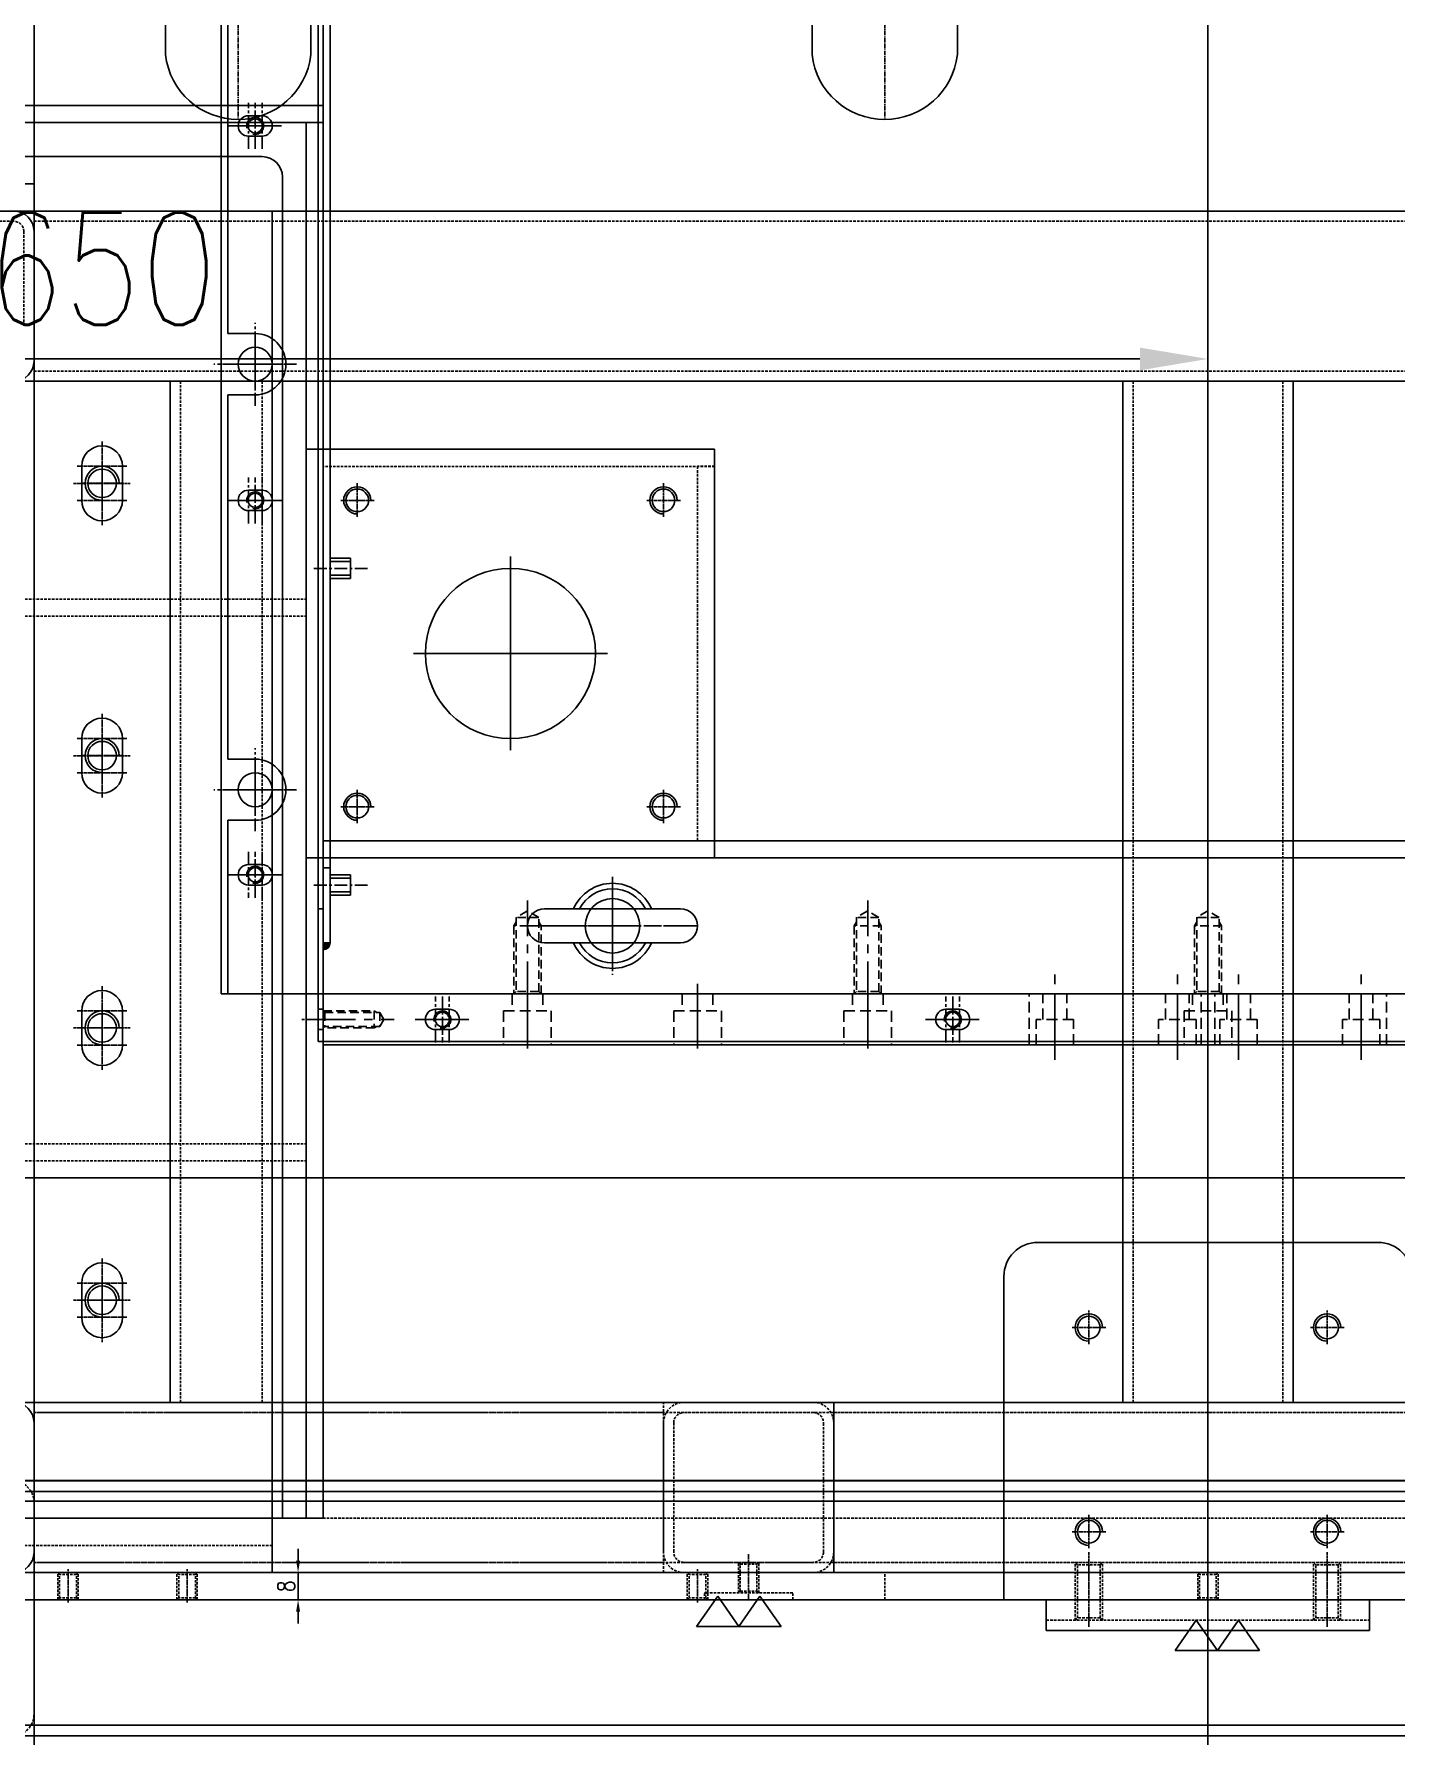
# Model space of a CAD drawing. Header units: millimetres. Extents: x -18234 to 26733, y 279 to 18488.
# Drawn here: x 6150.2 to 6550.5, y 10012.8 to 10512.8 of the extents above; entities that cross this region are included whole.
import ezdxf

# ---------------------------------------------------------------- set-up
doc = ezdxf.new("R2010")
doc.units = ezdxf.units.MM
for name, pattern in [('CENTER', [2, 1.25, -0.25, 0.25, -0.25]), ('CENTER2', [28.575, 19.05, -3.175, 3.175, -3.175]), ('HIDDEN', [0.375, 0.25, -0.125]), ('HIDDEN2', [4.7625, 3.175, -1.5875]), ('HIDDENX2', [19.05, 12.7, -6.35])]:
    doc.linetypes.add(name, pattern=pattern)
for name, color, linetype in [('CEN', 1, 'CENTER'), ('CENTER', 1, 'CENTER'), ('CL', 1, 'CENTER'), ('HL', 2, 'HIDDEN'), ('THIN', 3, 'Continuous'), ('마크5', 254, 'Continuous')]:
    doc.layers.add(name, color=color, linetype=linetype)
doc.styles.add('ROAMNS', font='romans.shx', dxfattribs={"width": 0.8, "bigfont": 'whgtxt.shx'})
doc.styles.get("Standard").update_dxf_attribs({"font": 'arial.ttf'})
doc.dimstyles.new('10 한덕_도면칫수', dxfattribs={"dimscale": 10, "dimtxt": 3.3, "dimasz": 2, "dimexe": 0.65, "dimexo": 1.25, "dimgap": 1, "dimtad": 1, "dimdsep": 46, "dimtxsty": 'ROAMNS', "dimcen": 0, "dimclrd": 7, "dimclre": 7, "dimclrt": 2, "dimadec": 0, "dimazin": 2, "dimtp": 0.1, "dimtm": 0.1, "dimtfac": 0.71, "dimtmove": 0, "dimatfit": 3, "dimfxl": 1, "dimlwd": -1, "dimlwe": -1, "dimarcsym": 1})
doc.dimstyles.new('사본 AM_ISO', dxfattribs={"dimtxt": 3.5, "dimasz": 3.5, "dimexe": 1, "dimexo": 1, "dimgap": 1.5, "dimtad": 1, "dimdsep": 46, "dimtxsty": 'Standard', "dimcen": 0, "dimclrd": 7, "dimclre": 7, "dimclrt": 2, "dimadec": 0, "dimazin": 2, "dimtp": 0.1, "dimtm": 0.1, "dimtfac": 0.71, "dimtmove": 0, "dimatfit": 3, "dimfxl": 8, "dimtfill": 1, "dimlwd": -1, "dimlwe": -1, "dimarcsym": 1})
doc.dimstyles.new('사본(6) 10 한덕_도면칫수', dxfattribs={"dimscale": 10, "dimtxt": 0.5, "dimasz": 0.35, "dimexe": 0.1, "dimexo": 0.15, "dimgap": 0.1, "dimtad": 1, "dimdsep": 46, "dimtxsty": 'ROAMNS', "dimcen": 0, "dimclrd": 7, "dimclre": 7, "dimclrt": 2, "dimadec": 0, "dimazin": 2, "dimtp": 0.1, "dimtm": 0.1, "dimtfac": 0.71, "dimtmove": 0, "dimatfit": 3, "dimfxl": 1, "dimlwd": -1, "dimlwe": -1, "dimarcsym": 1})

# ---------------------------------------------------------------- blocks, each defined once
blk = doc.blocks.new('*D660')
at = {"color": 7, "linetype": 'ByBlock', "ltscale": 0.5, "transparency": 16777216}
for p, q in [((6495.21, 10429.82), (6495.21, 10423.82)), ((5845.21, 10365.28), (5845.21, 10423.82)), ((6475.21, 10417.32), (5865.21, 10417.32))]:
    blk.add_line(p, q, dxfattribs=at)
at = {"color": 7, "ltscale": 0.5, "transparency": 16777216}
for points in [[(5865.21, 10420.65), (5865.21, 10413.98), (5845.21, 10417.32)], [(6475.21, 10420.65), (6475.21, 10413.98), (6495.21, 10417.32)]]:
    blk.add_solid(points, dxfattribs=at)
at = {"layer": 'DEFPOINTS', "color": 0, "ltscale": 0.5, "transparency": 16777216}
for p in [(5845.21, 10417.32), (6495.21, 10417.32), (5845.21, 10352.78)]:
    blk.add_point(p, dxfattribs=at)
at = {"color": 2, "ltscale": 0.5, "transparency": 16777216, "insert": (6170.21, 10443.82), "char_height": 33, "attachment_point": 5, "style": 'ROAMNS', "bg_fill": 3, "box_fill_scale": 1.1, "bg_fill_color": 256, "bg_fill_true_color": 13158600, "bg_fill_transparency": 0}
blk.add_mtext('650', dxfattribs=at)
blk = doc.blocks.new('875654')
at = {"layer": 'HL', "ltscale": 3}
for p, q in [((237346.1, 2606.34), (237283.9, 2606.34)), ((237346.1, 2603.14), (237283.9, 2603.14)), ((237277.5, 2599.94), (237277.5, 2537.74)), ((237280.7, 2599.94), (237280.7, 2537.74)), ((237349.3, 2537.74), (237349.3, 2599.94)), ((237352.5, 2537.74), (237352.5, 2599.94)), ((237283.9, 2534.54), (237346.1, 2534.54)), ((237283.9, 2531.34), (237346.1, 2531.34))]:
    blk.add_line(p, q, dxfattribs=at)
for centre, radius, start, end in [((237283.9, 2599.94), 6.4, 90, 180), ((237346.1, 2599.94), 6.4, 0, 90), ((237283.9, 2599.94), 3.2, 90, 180), ((237346.1, 2599.94), 3.2, 0, 90), ((237283.9, 2537.74), 6.4, 180, 270), ((237283.9, 2537.74), 3.2, 180, 270), ((237346.1, 2537.74), 6.4, 270, 0), ((237346.1, 2537.74), 3.2, 270, 0)]:
    blk.add_arc(centre, radius, start, end, dxfattribs=at)
blk = doc.blocks.new('T7ETEW')
at = {"color": 0, "extrusion": (0, 0, -1), "zscale": -1}
blk.add_blockref('875654', (-359719, -25033.93), dxfattribs=at)
blk = doc.blocks.new('*D671')
at = {"color": 7, "linetype": 'ByBlock', "ltscale": 0.5, "transparency": 16777216}
for p, q in [((5845.21, 10151.78), (5845.21, 9820.17)), ((6495.21, 10036.28), (6495.21, 9820.17)), ((5848.71, 9821.17), (6491.71, 9821.17))]:
    blk.add_line(p, q, dxfattribs=at)
at = {"color": 7, "ltscale": 0.5, "transparency": 16777216}
for points in [[(5848.71, 9821.75), (5848.71, 9820.59), (5845.21, 9821.17)], [(6491.71, 9821.75), (6491.71, 9820.59), (6495.21, 9821.17)]]:
    blk.add_solid(points, dxfattribs=at)
at = {"layer": 'DEFPOINTS', "color": 0, "ltscale": 0.5, "transparency": 16777216}
for p in [(5845.21, 10152.78), (6495.21, 10037.28), (6495.21, 9821.17)]:
    blk.add_point(p, dxfattribs=at)
at = {"color": 2, "ltscale": 0.5, "transparency": 16777216, "insert": (6170.21, 9824.46), "char_height": 3.5, "attachment_point": 5, "bg_fill": 3, "box_fill_scale": 1.1, "bg_fill_color": 256, "bg_fill_true_color": 13158600, "bg_fill_transparency": 0}
blk.add_mtext('650', dxfattribs=at)
blk = doc.blocks.new('8SERR')
at = {"ltscale": 0.5}
blk.add_circle((300015.31, 34643.29), 3.32, dxfattribs=at)
at = {"color": 1, "ltscale": 0.5}
blk.add_arc((300015.31, 34643.29), 4, 270, 180, dxfattribs=at)
at = {"layer": 'CL', "ltscale": 0.5}
for p, q in [((300015.31, 34648.29), (300015.31, 34638.29)), ((300010.31, 34643.29), (300020.31, 34643.29))]:
    blk.add_line(p, q, dxfattribs=at)
blk = doc.blocks.new('8REY')
at = {"ltscale": 0.5}
for p, q in [((299380.18, 34076.33), (299480.18, 34076.33)), ((299370.18, 33971.33), (299370.18, 34066.33)), ((299490.18, 33971.33), (299490.18, 34066.33)), ((299370.18, 33971.33), (299490.18, 33971.33))]:
    blk.add_line(p, q, dxfattribs=at)
for centre, start, end in [((299380.18, 34066.33), 90, 180), ((299480.18, 34066.33), 0, 90)]:
    blk.add_arc(centre, 10, start, end, dxfattribs=at)
for p in [(-620.12, -591.95), (-550.12, -591.95), (-620.12, -651.95), (-550.12, -651.95)]:
    blk.add_blockref('8SERR', p)
blk = doc.blocks.new('tyutfyr')
at = {"ltscale": 0.5}
for p, q in [((301101.88, 34045.84), (300801.88, 34045.84)), ((300801.88, 33995.84), (300801.88, 34045.84)), ((301101.88, 33995.84), (301101.88, 34045.84)), ((300801.88, 33995.84), (301101.88, 33995.84))]:
    blk.add_line(p, q, dxfattribs=at)
at = {"layer": 'HL', "ltscale": 3}
for p, q in [((301101.88, 34042.84), (300801.88, 34042.84)), ((301101.88, 33998.84), (300801.88, 33998.84))]:
    blk.add_line(p, q, dxfattribs=at)
blk = doc.blocks.new('trtru')
at = {"layer": 'HL', "ltscale": 3}
for p, q in [((311532.58, 919.21), (311570.58, 919.21)), ((311532.58, 916.21), (311570.58, 916.21)), ((311526.58, 875.21), (311526.58, 913.21)), ((311529.58, 875.21), (311529.58, 913.21)), ((311573.58, 913.21), (311573.58, 875.21)), ((311576.58, 913.21), (311576.58, 875.21)), ((311570.58, 872.21), (311532.58, 872.21)), ((311570.58, 869.21), (311532.58, 869.21))]:
    blk.add_line(p, q, dxfattribs=at)
for centre, radius, start, end in [((311532.58, 913.21), 6, 90, 180), ((311532.58, 913.21), 3, 90, 180), ((311570.58, 913.21), 6, 0, 90), ((311570.58, 913.21), 3, 0, 90), ((311532.58, 875.21), 6, 180, 270), ((311532.58, 875.21), 3, 180, 270), ((311570.58, 875.21), 6, 270, 0), ((311570.58, 875.21), 3, 270, 0)]:
    blk.add_arc(centre, radius, start, end, dxfattribs=at)
blk = doc.blocks.new('t7ier')
at = {"ltscale": 0.5}
for p, q in [((325484.52, 37000.34), (325184.52, 37000.34)), ((325184.52, 37000.34), (325184.52, 36970.34)), ((325484.52, 37000.34), (325484.52, 36970.34)), ((325184.52, 36970.34), (325484.52, 36970.34))]:
    blk.add_line(p, q, dxfattribs=at)
at = {"layer": 'HL', "ltscale": 3}
for p, q in [((325184.52, 36997.34), (325484.52, 36997.34)), ((325184.52, 36973.34), (325484.52, 36973.34))]:
    blk.add_line(p, q, dxfattribs=at)
blk = doc.blocks.new('tyuwrr')
at = {"ltscale": 0.5}
for p, q in [((209317.96, 21857.18), (209317.96, 21907.18)), ((209537.96, 21907.18), (209317.96, 21907.18)), ((209537.96, 21857.18), (209537.96, 21907.18)), ((209537.96, 21857.18), (209317.96, 21857.18))]:
    blk.add_line(p, q, dxfattribs=at)
at = {"layer": 'HL', "ltscale": 3}
for p, q in [((209537.96, 21904.18), (209317.96, 21904.18)), ((209537.96, 21860.18), (209317.96, 21860.18))]:
    blk.add_line(p, q, dxfattribs=at)
blk = doc.blocks.new('iery')
at = {"ltscale": 0.5}
for p, q in [((107624.6, -15072.98), (106934.6, -15072.98)), ((107624.6, -15122.98), (107624.6, -15072.98)), ((106934.6, -15122.98), (107624.6, -15122.98))]:
    blk.add_line(p, q, dxfattribs=at)
at = {"layer": 'HL', "ltscale": 3}
for p, q in [((107624.6, -15075.98), (106934.6, -15075.98)), ((107624.6, -15119.98), (106934.6, -15119.98))]:
    blk.add_line(p, q, dxfattribs=at)
blk = doc.blocks.new('uytye')
at = {"ltscale": 0.5}
for p, q in [((106876.14, -12700.23), (106914.14, -12700.23)), ((106870.14, -12744.23), (106870.14, -12706.23)), ((106920.14, -12706.23), (106920.14, -12744.23)), ((106914.14, -12750.23), (106876.14, -12750.23))]:
    blk.add_line(p, q, dxfattribs=at)
for centre, start, end in [((106876.14, -12706.23), 90, 180), ((106914.14, -12706.23), 0, 90), ((106876.14, -12744.23), 180, 270), ((106914.14, -12744.23), 270, 0)]:
    blk.add_arc(centre, 6, start, end, dxfattribs=at)
at = {"layer": 'HL', "ltscale": 3}
for p, q in [((106876.14, -12703.23), (106914.14, -12703.23)), ((106873.14, -12744.23), (106873.14, -12706.23)), ((106917.14, -12706.23), (106917.14, -12744.23)), ((106914.14, -12747.23), (106876.14, -12747.23))]:
    blk.add_line(p, q, dxfattribs=at)
for centre, start, end in [((106876.14, -12706.23), 90, 180), ((106914.14, -12706.23), 0, 90), ((106876.14, -12744.23), 180, 270), ((106914.14, -12744.23), 270, 0)]:
    blk.add_arc(centre, 3, start, end, dxfattribs=at)
blk = doc.blocks.new('ieyee')
at = {"layer": 'HL', "ltscale": 3}
for p, q in [((107175.43, -12840.46), (107175.43, -12790.46)), ((107395.43, -12790.46), (107175.43, -12790.46)), ((107395.43, -12793.46), (107175.43, -12793.46)), ((107395.43, -12840.46), (107395.43, -12790.46)), ((107395.43, -12837.46), (107175.43, -12837.46)), ((107395.43, -12840.46), (107175.43, -12840.46))]:
    blk.add_line(p, q, dxfattribs=at)
blk = doc.blocks.new('y8otr')
at = {"layer": 'HL', "ltscale": 3}
for p, q in [((107125.43, -12790.46), (106940.43, -12790.46)), ((106940.43, -12840.46), (106940.43, -12790.46)), ((107125.43, -12793.46), (106940.43, -12793.46)), ((107125.43, -12840.46), (107125.43, -12790.46)), ((107125.43, -12837.46), (106940.43, -12837.46)), ((106940.43, -12840.46), (107125.43, -12840.46))]:
    blk.add_line(p, q, dxfattribs=at)
blk = doc.blocks.new('y8rsd')
at = {"ltscale": 0.5}
for p, q in [((300122.06, 32091.61), (300132.06, 32091.61)), ((300122.06, 32079.61), (300132.06, 32079.61))]:
    blk.add_line(p, q, dxfattribs=at)
for centre, start, end in [((300122.06, 32085.61), 90, 270), ((300132.06, 32085.61), 270, 90)]:
    blk.add_arc(centre, 6, start, end, dxfattribs=at)
at = {"layer": 'CL', "ltscale": 0.5}
for p, q in [((300122.06, 32092.92), (300122.06, 32078.3)), ((300127.06, 32093.97), (300127.06, 32077.24)), ((300132.06, 32092.92), (300132.06, 32078.3)), ((300114.75, 32085.61), (300139.38, 32085.61))]:
    blk.add_line(p, q, dxfattribs=at)
blk = doc.blocks.new('uweyw3t')
at = {"ltscale": 0.5}
for p, q in [((107070.09, -14496.27), (107070.09, -14616.27)), ((107470.09, -14496.27), (107070.09, -14496.27)), ((107470.09, -14496.27), (107470.09, -14616.27)), ((107470.09, -14616.27), (107070.09, -14616.27))]:
    blk.add_line(p, q, dxfattribs=at)
at = {"layer": 'HL', "ltscale": 3}
blk.add_line((107078.09, -14496.27), (107078.09, -14616.27), dxfattribs=at)
for p in [(-192976.98, -46651.88), (-192896.98, -46651.88), (-192816.98, -46651.88)]:
    blk.add_blockref('y8rsd', p)
at = {"xscale": -1}
blk.add_blockref('y8rsd', (407517.15, -46651.88), dxfattribs=at)
blk = doc.blocks.new('tuwr')
at = {"ltscale": 0.5}
for p, q in [((108110.38, -14492.97), (108110.38, -14484.97)), ((108110.38, -14484.97), (108160.38, -14484.97)), ((108160.38, -14492.97), (108160.38, -14484.97)), ((108110.38, -14492.97), (108160.38, -14492.97))]:
    blk.add_line(p, q, dxfattribs=at)
blk = doc.blocks.new('R6QRQR')
at = {"color": 6}
for name, p in [('tuwr', (-479.96, 2251.04)), ('iery', (5.82, 2831.05)), ('iery', (5.82, 2481.05)), ('ieyee', (0, 198.53))]:
    blk.add_blockref(name, p, dxfattribs=at)
at = {"xscale": -1, "rotation": 270}
for name, p in [('uweyw3t', (122176.7, -119712.02)), ('t7ier', (70590.08, -337776.45))]:
    blk.add_blockref(name, p, dxfattribs=at)
at = {"color": 6, "xscale": -1}
for name, p in [('uytye', (214550.57, 458.3)), ('y8otr', (214570.86, 198.53)), ('uytye', (214550.57, 108.3))]:
    blk.add_blockref(name, p, dxfattribs=at)
at = {"rotation": 90}
for p in [(141306.27, -313393.81), (141676.27, -313393.81)]:
    blk.add_blockref('tyutfyr', p, dxfattribs=at)
for name, p in [('8REY', (-192144.76, -46621.27)), ('tyuwrr', (-102142.54, -34499.11)), ('trtru', (-204131.15, -13511.14))]:
    blk.add_blockref(name, p)
blk = doc.blocks.new('TUERTTRE')
at = {"color": 6, "ltscale": 0.5}
for p, q in [((299256.67, 16562.02), (299269.09, 16562.02)), ((299262.88, 16553.1), (299256.67, 16562.02)), ((299262.88, 16553.1), (299269.09, 16562.02)), ((299269.09, 16562.02), (299281.51, 16562.02)), ((299275.3, 16553.1), (299269.09, 16562.02)), ((299275.3, 16553.1), (299281.51, 16562.02))]:
    blk.add_line(p, q, dxfattribs=at)
blk = doc.blocks.new('tyrtu')
at = {"layer": 'CL', "ltscale": 0.5}
blk.add_line((299057.47, 34304.86), (299057.47, 34282.89), dxfattribs=at)
at = {"layer": 'HL', "ltscale": 3}
for p, q in [((299054.15, 34301.21), (299053.47, 34301.89)), ((299053.47, 34284.89), (299053.47, 34301.89)), ((299054.15, 34301.21), (299060.79, 34301.21)), ((299054.15, 34285.57), (299054.15, 34301.21)), ((299060.79, 34301.21), (299061.47, 34301.89)), ((299060.79, 34285.57), (299060.79, 34301.21)), ((299061.47, 34284.89), (299061.47, 34301.89)), ((299053.47, 34284.89), (299054.15, 34285.57)), ((299054.15, 34285.57), (299060.79, 34285.57)), ((299061.47, 34284.89), (299060.79, 34285.57))]:
    blk.add_line(p, q, dxfattribs=at)
blk = doc.blocks.new('TYTYUT')
at = {"ltscale": 0.5}
for p, q in [((313351.37, 23158.01), (313351.37, 23167.01)), ((313446.37, 23167.01), (313351.37, 23167.01)), ((313446.37, 23158.01), (313446.37, 23167.01)), ((313446.37, 23158.01), (313351.37, 23158.01))]:
    blk.add_line(p, q, dxfattribs=at)
at = {"layer": 'HL', "ltscale": 3}
blk.add_line((313446.37, 23161.01), (313351.37, 23161.01), dxfattribs=at)
for p in [(14306.4, -11123.89), (14376.4, -11123.89)]:
    blk.add_blockref('tyrtu', p)
blk = doc.blocks.new('u8owe')
at = {"layer": 'CL', "ltscale": 0.5}
blk.add_line((300727.67, 32199.73), (300714.23, 32199.73), dxfattribs=at)
at = {"layer": 'HL', "ltscale": 3}
for p, q in [((300716.23, 32202.73), (300716.77, 32202.19)), ((300716.23, 32202.73), (300725.23, 32202.73)), ((300716.77, 32202.19), (300716.77, 32197.27)), ((300716.77, 32202.19), (300724.69, 32202.19)), ((300724.69, 32202.19), (300725.23, 32202.73)), ((300724.69, 32202.19), (300724.69, 32197.27)), ((300716.23, 32196.73), (300716.77, 32197.27)), ((300716.23, 32196.73), (300725.23, 32196.73)), ((300716.77, 32197.27), (300724.69, 32197.27)), ((300724.69, 32197.27), (300725.23, 32196.73))]:
    blk.add_line(p, q, dxfattribs=at)
blk = doc.blocks.new('tuierwr')
at = {"layer": 'CL', "ltscale": 0.5}
blk.add_line((204329.83, 21396.31), (204319.83, 21396.31), dxfattribs=at)
at = {"layer": 'HL', "ltscale": 3}
for p, q in [((204320.83, 21399.31), (204321.37, 21398.77)), ((204320.83, 21399.31), (204328.83, 21399.31)), ((204321.37, 21398.77), (204321.37, 21393.85)), ((204321.37, 21398.77), (204328.29, 21398.77)), ((204328.29, 21398.77), (204328.83, 21399.31)), ((204328.29, 21398.77), (204328.29, 21393.85)), ((204320.83, 21393.31), (204321.37, 21393.85)), ((204320.83, 21393.31), (204328.83, 21393.31)), ((204321.37, 21393.85), (204328.29, 21393.85)), ((204328.29, 21393.85), (204328.83, 21393.31))]:
    blk.add_line(p, q, dxfattribs=at)
blk = doc.blocks.new('RTUYWW')
at = {"ltscale": 0.5}
for p, q in [((105666.37, -12876.61), (104876.37, -12876.61)), ((105666.37, -12884.61), (104876.37, -12884.61))]:
    blk.add_line(p, q, dxfattribs=at)
at = {"layer": 'HL', "ltscale": 3}
for p, q in [((105366.37, -12884.61), (105366.37, -12876.61)), ((105393.37, -12884.61), (105393.37, -12882.61)), ((105393.37, -12882.61), (105419.37, -12882.61)), ((105419.37, -12884.61), (105419.37, -12882.61))]:
    blk.add_line(p, q, dxfattribs=at)
blk.add_blockref('TYTYUT', (-208127.49, -36051.62))
at = {"xscale": -1, "rotation": 270.0000000133402}
blk.add_blockref('u8owe', (73206.64, -313598.84), dxfattribs=at)
at = {"rotation": 90}
for p in [(126667.69, -217205.44), (126817.69, -217205.44), (126967.69, -217205.44), (127002.69, -217205.44)]:
    blk.add_blockref('tuierwr', p, dxfattribs=at)
at = {"color": 6, "rotation": 180}
for p in [(404678.34, 3669.59), (404537.7, 3662.49)]:
    blk.add_blockref('TUERTTRE', p, dxfattribs=at)
blk = doc.blocks.new('IOYWE')
at = {"color": 6}
for name, p in [('R6QRQR', (-4301.61, 0)), ('RTUYWW', (-2287.55, 234.68))]:
    blk.add_blockref(name, p, dxfattribs=at)
blk = doc.blocks.new('*D673')
at = {"color": 7, "linetype": 'ByBlock', "ltscale": 0.5, "transparency": 16777216}
for p, q in [((6227.81, 10064.28), (6227.81, 10067.78)), ((6226.31, 10060.78), (6226.81, 10060.78)), ((6227.81, 10060.78), (6227.81, 10052.78)), ((6226.31, 10052.78), (6226.81, 10052.78)), ((6227.81, 10049.28), (6227.81, 10045.78))]:
    blk.add_line(p, q, dxfattribs=at)
at = {"color": 7, "ltscale": 0.5, "transparency": 16777216}
for points in [[(6227.22, 10064.28), (6228.39, 10064.28), (6227.81, 10060.78)], [(6227.22, 10049.28), (6228.39, 10049.28), (6227.81, 10052.78)]]:
    blk.add_solid(points, dxfattribs=at)
at = {"layer": 'DEFPOINTS', "color": 0, "ltscale": 0.5, "transparency": 16777216}
for p in [(6227.81, 10060.78), (6227.81, 10052.78), (6227.81, 10052.78)]:
    blk.add_point(p, dxfattribs=at)
at = {"color": 2, "ltscale": 0.5, "transparency": 16777216, "insert": (6224.31, 10056.78), "char_height": 5, "attachment_point": 5, "rotation": 90, "style": 'ROAMNS'}
blk.add_mtext('8', dxfattribs=at)
blk = doc.blocks.new('A$C50693D2F')
at = {"color": 0, "linetype": 'HIDDEN', "ltscale": 10}
for p, q in [((17.3, -6.06), (17.3, -11.06)), ((18.9, -6.49), (18.9, -10.62))]:
    blk.add_line(p, q, dxfattribs=at)
for points in [[(2.3, -6.06), (2.73, -6.49), (2.73, -10.62), (2.3, -11.06)], [(2.73, -6.49), (18.9, -6.49), (20.09, -8.56), (18.9, -10.62), (2.73, -10.62)]]:
    blk.add_lwpolyline(points, dxfattribs=at)
at = {"layer": 'CENTER', "ltscale": 10}
blk.add_line((-0.7, -8.56), (23.09, -8.56), dxfattribs=at)
at = {"layer": 'THIN', "color": 0, "linetype": 'HIDDEN', "ltscale": 10}
for points in [[(2.3, -6.06), (17.3, -6.06), (18.05, -6.49)], [(18.05, -10.62), (17.3, -11.06), (2.3, -11.06)]]:
    blk.add_lwpolyline(points, dxfattribs=at)
blk = doc.blocks.new('A$C64A80B3C')
at = {"color": 2}
for p, q in [((-171.66, -34.99), (348.34, -34.99)), ((-171.66, -49.99), (-171.66, -34.99)), ((348.34, -34.99), (348.34, -49.99)), ((348.34, -49.99), (-171.66, -49.99))]:
    blk.add_line(p, q, dxfattribs=at)
at = {"linetype": 'HIDDEN2'}
for p, q in [((-116.16, -34.99), (-116.16, -39.99)), ((-107.16, -34.99), (-107.16, -39.99)), ((-66.16, -34.99), (-66.16, -39.99)), ((-57.16, -34.99), (-57.16, -39.99)), ((-16.16, -34.99), (-16.16, -39.99)), ((-7.16, -34.99), (-7.16, -39.99)), ((35.84, -49.99), (35.84, -34.99)), ((39.84, -42.49), (39.84, -34.99)), ((46.84, -42.49), (46.84, -34.99)), ((75.84, -42.49), (75.84, -34.99)), ((82.84, -42.49), (82.84, -34.99)), ((83.84, -34.99), (83.84, -39.99)), ((86.34, -49.99), (86.34, -34.99)), ((90.34, -49.99), (90.34, -34.99)), ((92.84, -34.99), (92.84, -39.99)), ((93.84, -42.49), (93.84, -34.99)), ((100.84, -42.49), (100.84, -34.99)), ((129.84, -42.49), (129.84, -34.99)), ((136.84, -42.49), (136.84, -34.99)), ((140.84, -49.99), (140.84, -34.99)), ((183.84, -34.99), (183.84, -39.99)), ((192.84, -34.99), (192.84, -39.99)), ((233.84, -34.99), (233.84, -39.99)), ((242.84, -34.99), (242.84, -39.99)), ((283.84, -34.99), (283.84, -39.99)), ((292.84, -34.99), (292.84, -39.99)), ((-118.66, -39.99), (-104.66, -39.99)), ((-118.66, -39.99), (-118.66, -49.99)), ((-104.66, -39.99), (-104.66, -49.99)), ((-68.66, -39.99), (-54.66, -39.99)), ((-68.66, -39.99), (-68.66, -49.99)), ((-54.66, -39.99), (-54.66, -49.99)), ((-18.66, -39.99), (-4.66, -39.99)), ((-18.66, -39.99), (-18.66, -49.99)), ((-4.66, -39.99), (-4.66, -49.99)), ((81.34, -39.99), (95.34, -39.99)), ((81.34, -39.99), (81.34, -49.99)), ((95.34, -39.99), (95.34, -49.99)), ((181.34, -39.99), (195.34, -39.99)), ((181.34, -39.99), (181.34, -49.99)), ((195.34, -39.99), (195.34, -49.99)), ((231.34, -39.99), (245.34, -39.99)), ((231.34, -39.99), (231.34, -49.99)), ((245.34, -39.99), (245.34, -49.99)), ((281.34, -39.99), (295.34, -39.99)), ((281.34, -39.99), (281.34, -49.99)), ((295.34, -39.99), (295.34, -49.99)), ((37.84, -49.99), (37.84, -42.49)), ((48.84, -42.49), (37.84, -42.49)), ((48.84, -49.99), (48.84, -42.49)), ((73.84, -49.99), (73.84, -42.49)), ((84.84, -42.49), (73.84, -42.49)), ((84.84, -49.99), (84.84, -42.49)), ((91.84, -49.99), (91.84, -42.49)), ((102.84, -42.49), (91.84, -42.49)), ((102.84, -49.99), (102.84, -42.49)), ((127.84, -49.99), (127.84, -42.49)), ((138.84, -42.49), (127.84, -42.49)), ((138.84, -49.99), (138.84, -42.49))]:
    blk.add_line(p, q, dxfattribs=at)
at = {"color": 1, "linetype": 'CENTER', "ltscale": 3}
for p, q in [((-136.66, -46.99), (-136.66, -37.99)), ((13.34, -46.99), (13.34, -37.99)), ((163.34, -46.99), (163.34, -37.99)), ((313.34, -46.99), (313.34, -37.99)), ((-141.16, -42.49), (-132.16, -42.49)), ((8.84, -42.49), (17.84, -42.49)), ((158.84, -42.49), (167.84, -42.49)), ((308.84, -42.49), (317.84, -42.49))]:
    blk.add_line(p, q, dxfattribs=at)
at = {"color": 3}
for centre in [(-136.66, -42.49), (13.34, -42.49), (163.34, -42.49), (313.34, -42.49)]:
    blk.add_circle(centre, 2.1, dxfattribs=at)
for centre in [(-136.66, -42.49), (13.34, -42.49), (163.34, -42.49), (313.34, -42.49)]:
    blk.add_arc(centre, 2.5, 255.409, 195.034)
at = {"layer": 'CEN', "linetype": 'CENTER2'}
for p, q in [((43.34, -54.33), (43.34, -29.27)), ((79.34, -54.33), (79.34, -29.27)), ((97.34, -54.33), (97.34, -29.27)), ((133.34, -54.33), (133.34, -29.27)), ((-111.66, -31.99), (-111.66, -52.99)), ((-61.66, -31.99), (-61.66, -52.99)), ((-11.66, -31.99), (-11.66, -52.99)), ((88.34, -52.99), (88.34, -31.99)), ((88.34, -31.99), (88.34, -52.99)), ((188.34, -31.99), (188.34, -52.99)), ((238.34, -52.99), (238.34, -31.99)), ((238.34, -31.99), (238.34, -52.99)), ((288.34, -31.99), (288.34, -52.99))]:
    blk.add_line(p, q, dxfattribs=at)
at = {"ltscale": 10}
blk.add_blockref('A$C50693D2F', (-173.96, -33.93), dxfattribs=at)
at = {"ltscale": 10, "xscale": -1}
blk.add_blockref('A$C50693D2F', (350.63, -33.93), dxfattribs=at)
blk = doc.blocks.new('A$C1A602C20')
at = {"color": 1, "linetype": 'CENTER', "ltscale": 3}
for p, q in [((393.16, -126.25), (393.16, -110.32)), ((486.16, -126.25), (486.16, -110.32))]:
    blk.add_line(p, q, dxfattribs=at)
for p, q in [((390.16, -121.52), (390.16, -115.52)), ((396.16, -115.52), (390.16, -115.52)), ((391.16, -121.52), (391.16, -115.52)), ((395.16, -121.52), (395.16, -115.52)), ((396.16, -121.52), (396.16, -115.52)), ((483.16, -121.52), (483.16, -115.52)), ((489.16, -115.52), (483.16, -115.52)), ((484.16, -121.52), (484.16, -115.52)), ((488.16, -121.52), (488.16, -115.52)), ((489.16, -121.52), (489.16, -115.52))]:
    blk.add_line(p, q)
at = {"color": 3}
for p, q in [((503.16, -121.52), (-116.84, -121.52)), ((503.16, -123.52), (-116.84, -123.52)), ((503.16, -123.52), (503.16, -121.52))]:
    blk.add_line(p, q, dxfattribs=at)
at = {"color": 2, "linetype": 'HIDDEN', "ltscale": 10}
blk.add_line((481.16, -123.52), (481.16, -121.52), dxfattribs=at)
blk = doc.blocks.new('A$C167D01A0')
at = {"ltscale": 10}
h = blk.add_hatch(color=256, dxfattribs=at)
h.dxf.hatch_style = 1
h.paths.add_polyline_path([(398.22, -333.87, -0.414214), (400.22, -335.87), (398.22, -335.87)])
at = {"color": 3}
for p, q in [((427.22, -337.37), (427.22, 185.63)), ((417.72, -148.87), (417.72, -152.87)), ((423.72, -152.87), (423.72, -148.87)), ((417.72, -298.87), (417.72, -302.87)), ((423.72, -302.87), (423.72, -298.87)), ((-250.78, -337.37), (427.22, -337.37)), ((413.22, -363.87), (413.22, -337.37)), ((155.22, -357.87), (155.22, -353.87)), ((161.22, -353.87), (161.22, -357.87)), ((265.22, -357.87), (265.22, -353.87)), ((271.22, -353.87), (271.22, -357.87)), ((375.22, -353.87), (375.22, -357.87)), ((381.22, -357.87), (381.22, -353.87)), ((219.22, -355.87), (219.22, -363.87)), ((237.22, -355.87), (237.22, -363.87)), ((344.22, -355.87), (344.22, -363.87)), ((362.22, -355.87), (362.22, -363.87)), ((112.22, -363.87), (219.22, -363.87)), ((237.22, -363.87), (344.22, -363.87)), ((362.22, -363.87), (413.22, -363.87))]:
    blk.add_line(p, q, dxfattribs=at)
at = {"color": 1, "linetype": 'CENTER', "ltscale": 3}
for p, q in [((420.72, -158.87), (420.72, -142.87)), ((427.47, -148.87), (413.97, -148.87)), ((413.97, -150.87), (427.47, -150.87)), ((427.47, -152.87), (413.97, -152.87)), ((393.22, -236.43), (393.22, -265.31)), ((378.78, -250.87), (407.66, -250.87)), ((420.72, -308.87), (420.72, -292.87)), ((427.47, -298.87), (413.97, -298.87)), ((413.97, -300.87), (427.47, -300.87)), ((427.47, -302.87), (413.97, -302.87)), ((420.72, -330.87), (420.72, -342.37)), ((228.22, -343.69), (228.22, -368.05)), ((353.22, -343.69), (353.22, -368.05)), ((158.22, -363.87), (158.22, -347.87)), ((268.22, -363.87), (268.22, -347.87)), ((378.22, -363.87), (378.22, -347.87)), ((164.97, -353.87), (151.47, -353.87)), ((274.97, -353.87), (261.47, -353.87)), ((371.47, -353.87), (384.97, -353.87)), ((164.97, -355.87), (151.47, -355.87)), ((164.97, -357.87), (151.47, -357.87)), ((240.4, -355.87), (216.04, -355.87)), ((274.97, -355.87), (261.47, -355.87)), ((274.97, -357.87), (261.47, -357.87)), ((365.4, -355.87), (341.04, -355.87)), ((384.97, -355.87), (371.47, -355.87)), ((371.47, -357.87), (384.97, -357.87))]:
    blk.add_line(p, q, dxfattribs=at)
at = {"color": 2, "linetype": 'HIDDENX2'}
for p, q in [((-250.78, -335.87), (427.22, -335.87)), ((388.22, -335.87), (388.22, -337.37)), ((417.72, -335.87), (417.72, -337.37)), ((423.72, -335.87), (423.72, -337.37))]:
    blk.add_line(p, q, dxfattribs=at)
at = {"color": 3}
blk.add_circle((393.22, -250.87), 8, dxfattribs=at)
for centre, radius, start, end in [((420.72, -148.87), 3, 0, 180), ((420.72, -152.87), 3, 180, 0), ((420.72, -298.87), 3, 0, 180), ((420.72, -302.87), 3, 180, 0), ((228.22, -355.87), 9, 0, 180), ((353.22, -355.87), 9, 0, 180), ((158.22, -353.87), 3, 0, 180), ((268.22, -353.87), 3, 0, 180), ((378.22, -353.87), 3, 0, 180), ((158.22, -357.87), 3, 180, 0), ((268.22, -357.87), 3, 180, 0), ((378.22, -357.87), 3, 180, 0)]:
    blk.add_arc(centre, radius, start, end, dxfattribs=at)
at = {"ltscale": 10}
blk.add_arc((398.22, -335.87), 2, 0, 90, dxfattribs=at)
blk.add_blockref('A$C1A602C20', (-104.94, -212.35), dxfattribs=at)
blk = doc.blocks.new('A$C66C32B64')
at = {"ltscale": 10}
blk.add_lwpolyline([(-8.93, 5), (31.07, 5, -1), (31.07, -5), (-8.93, -5, -1)], format="xyb", close=True, dxfattribs=at)
for radius, start, end in [(12.5, 23.5782, 156.4218), (10.91, 27.2772, 152.7228), (12.5, 203.5782, 336.4218), (10.91, 207.2772, 332.7228)]:
    blk.add_arc((11.07, 0), radius, start, end, dxfattribs=at)
at = {"layer": 'CENTER', "ltscale": 10}
for p, q in [((11.07, 12.5), (11.07, -12.5)), ((-13.93, 0), (36.07, 0))]:
    blk.add_line(p, q, dxfattribs=at)
blk = doc.blocks.new('A$C37081A5B')
at = {"color": 0, "linetype": 'HIDDEN', "ltscale": 10}
for p, q in [((7.83, 14.29), (7.83, 6.29)), ((10.33, 13.61), (10.33, 6.97))]:
    blk.add_line(p, q, dxfattribs=at)
for points in [[(-12.17, 14.29), (-11.5, 13.61), (-11.5, 6.97), (-12.17, 6.29)], [(-11.5, 13.61), (10.33, 13.61), (12.24, 10.29), (10.33, 6.97), (-11.5, 6.97)]]:
    blk.add_lwpolyline(points, dxfattribs=at)
at = {"layer": 'CENTER', "ltscale": 10}
blk.add_line((-15.17, 10.29), (15.24, 10.29), dxfattribs=at)
at = {"layer": 'THIN', "color": 0, "linetype": 'HIDDEN', "ltscale": 10}
for points in [[(-12.17, 14.29), (7.83, 14.29), (9, 13.61)], [(9, 6.97), (7.83, 6.29), (-12.17, 6.29)]]:
    blk.add_lwpolyline(points, dxfattribs=at)
blk = doc.blocks.new('A$C70F418C0')
at = {"color": 2}
for p, q in [((0, 0), (0, 580)), ((-650, 0), (0, 0))]:
    blk.add_line(p, q, dxfattribs=at)
at = {"color": 1, "linetype": 'CENTER', "ltscale": 3}
for p, q in [((-185, 17), (-185, 3)), ((-60, 17), (-60, 3)), ((-259.58, 10), (-250.42, 10)), ((-255, 14.58), (-255, 5.42)), ((-192, 10), (-178, 10)), ((-149.58, 10), (-140.42, 10)), ((-145, 14.58), (-145, 5.42)), ((-67, 10), (-53, 10)), ((-39.58, 10), (-30.42, 10)), ((-35, 14.58), (-35, 5.42))]:
    blk.add_line(p, q, dxfattribs=at)
at = {"color": 2}
for centre in [(-185, 10), (-60, 10)]:
    blk.add_circle(centre, 5, dxfattribs=at)
at = {"color": 3}
for centre in [(-255, 10), (-145, 10), (-35, 10)]:
    blk.add_circle(centre, 2.1, dxfattribs=at)
for centre in [(-255, 10), (-145, 10), (-35, 10)]:
    blk.add_arc(centre, 2.5, 344.966, 284.591)
at = {"ltscale": 10, "xscale": -1}
for p in [(-12.17, 279.71), (-12.17, 179.71), (-12.17, 79.71)]:
    blk.add_blockref('A$C37081A5B', p, dxfattribs=at)
blk = doc.blocks.new('A$C00750D76')
at = {"ltscale": 10}
blk.add_blockref('A$C167D01A0', (236.78, -214.13), dxfattribs=at)
blk.add_blockref('A$C70F418C0', (650, -580))
at = {"ltscale": 10, "rotation": 89.99999999999999}
blk.add_blockref('A$C64A80B3C', (615.01, -378.34), dxfattribs=at)
at = {"ltscale": 10, "xscale": -1, "rotation": 270}
blk.add_blockref('A$C66C32B64', (630, -476.07), dxfattribs=at)
blk = doc.blocks.new('RCWAEREW4WRTFE')
blk.add_line((-586.05, -10464.07), (-586.05, -10506.77))
blk.add_lwpolyline([(-584.84, -10465.97), (-586.05, -10464.07), (-603.89, -10464.07, 0.892272), (-603.89, -10506.77), (-586.05, -10506.77), (-584.84, -10504.87)], format="xyb", close=True)
at = {"layer": 'CENTER'}
blk.add_line((-584.84, -10485.42), (-622.94, -10485.42), dxfattribs=at)
blk = doc.blocks.new('A$C430456F7')
at = {"layer": '마크5'}
blk.add_blockref('RCWAEREW4WRTFE', (622.94, 10552.92), dxfattribs=at)
blk = doc.blocks.new('A$C050622A2')
at = {"rotation": 90.00000000000001}
blk.add_blockref('A$C430456F7', (249.85, 0), dxfattribs=at)
at = {"xscale": -1, "rotation": 270}
blk.add_blockref('A$C430456F7', (304.85, 0), dxfattribs=at)
blk = doc.blocks.new('T7ETT')
at = {"ltscale": 0.5}
blk.add_line((206535.87, 18518.09), (208158.87, 18518.09), dxfattribs=at)
blk = doc.blocks.new('5WW')
at = {"ltscale": 0.5}
for p, q in [((194368.82, 19052.97), (192913.82, 19052.97)), ((192913.82, 18977.97), (194368.82, 18977.97))]:
    blk.add_line(p, q, dxfattribs=at)
at = {"layer": 'HL', "ltscale": 3}
for p, q in [((192913.82, 19049.77), (194368.82, 19049.77)), ((192913.82, 18981.17), (194368.82, 18981.17))]:
    blk.add_line(p, q, dxfattribs=at)
blk = doc.blocks.new('utwt')
at = {"color": 6, "ltscale": 0.5}
for p, q in [((112460.88, -29601.71), (112980.88, -29601.71)), ((112460.88, -29601.71), (112460.88, -29606.71)), ((112980.88, -29601.71), (112980.88, -29606.71)), ((112980.88, -29606.71), (112460.88, -29606.71))]:
    blk.add_line(p, q, dxfattribs=at)
blk = doc.blocks.new('7tierye')
at = {"ltscale": 0.5}
blk.add_circle((312637.78, 32785.7), 4.19, dxfattribs=at)
at = {"color": 1, "ltscale": 0.5}
blk.add_arc((312637.78, 32785.7), 5, 270, 180, dxfattribs=at)
at = {"layer": 'CL', "ltscale": 0.5}
for p, q in [((312637.78, 32791.7), (312637.78, 32779.7)), ((312631.78, 32785.7), (312643.78, 32785.7))]:
    blk.add_line(p, q, dxfattribs=at)
blk = doc.blocks.new('qrww')
at = {"color": 6, "ltscale": 0.5}
for p, q in [((111823.57, -28504.66), (111963.57, -28504.66)), ((111823.57, -28504.66), (111823.57, -28914.66)), ((111963.57, -28504.66), (111963.57, -28914.66)), ((111836.57, -28514.66), (111950.57, -28514.66)), ((111830.57, -28520.66), (111830.57, -28914.66)), ((111956.57, -28520.66), (111956.57, -28914.66)), ((111963.57, -28914.66), (111823.57, -28914.66))]:
    blk.add_line(p, q, dxfattribs=at)
for centre, start, end in [((111836.57, -28520.66), 90, 180), ((111950.57, -28520.66), 360, 90)]:
    blk.add_arc(centre, 6, start, end, dxfattribs=at)
at = {"extrusion": (0, 0, -1), "zscale": -1}
for p in [(-424541.36, -61396.35), (-424541.36, -61476.35), (-424541.36, -61556.35), (-424541.36, -61636.35)]:
    blk.add_blockref('7tierye', p, dxfattribs=at)
blk = doc.blocks.new('6uw4tw')
at = {"color": 6, "ltscale": 0.5}
for p, q in [((112088.68, -28847.26), (112088.68, -28842.26)), ((112088.68, -28842.26), (112238.68, -28842.26)), ((112238.68, -28847.26), (112238.68, -28842.26)), ((112088.68, -28847.26), (112238.68, -28847.26))]:
    blk.add_line(p, q, dxfattribs=at)
blk = doc.blocks.new('rtueer')
at = {"layer": 'HL', "ltscale": 3}
for p, q in [((112073.43, -29131.65), (112073.43, -29126.65)), ((112073.43, -29126.65), (112213.43, -29126.65)), ((112213.43, -29131.65), (112213.43, -29126.65)), ((112073.43, -29131.65), (112213.43, -29131.65))]:
    blk.add_line(p, q, dxfattribs=at)
blk = doc.blocks.new('67ete')
at = {"color": 6, "ltscale": 0.5}
for p, q in [((111337.02, -28504.66), (111342.02, -28504.66)), ((111337.02, -28504.66), (111337.02, -28914.66)), ((111342.02, -28504.66), (111342.02, -28914.66)), ((111337.02, -28914.66), (111342.02, -28914.66))]:
    blk.add_line(p, q, dxfattribs=at)
at = {"layer": 'HL', "ltscale": 3}
blk.add_line((111337.02, -28909.66), (111342.02, -28909.66), dxfattribs=at)
blk = doc.blocks.new('ertrwe4')
at = {"ltscale": 0.5}
blk.add_circle((209026.13, 18920.69), 3.32, dxfattribs=at)
at = {"color": 1, "ltscale": 0.5}
blk.add_arc((209026.13, 18920.69), 4, 270, 180, dxfattribs=at)
at = {"layer": 'CL', "ltscale": 0.5}
for p, q in [((209026.13, 18925.69), (209026.13, 18915.69)), ((209021.13, 18920.69), (209031.13, 18920.69))]:
    blk.add_line(p, q, dxfattribs=at)
blk = doc.blocks.new('4ywrw')
at = {"ltscale": 0.5}
for p, q in [((113870.22, -29255.1), (113750.22, -29255.1)), ((113750.22, -29255.1), (113750.22, -29375.1)), ((113870.22, -29375.1), (113870.22, -29255.1)), ((113870.22, -29375.1), (113750.22, -29375.1))]:
    blk.add_line(p, q, dxfattribs=at)
blk.add_circle((113810.22, -29315.1), 25, dxfattribs=at)
at = {"layer": 'CL', "ltscale": 0.5}
for p, q in [((113810.22, -29286.58), (113810.22, -29343.62)), ((113781.7, -29315.1), (113838.74, -29315.1))]:
    blk.add_line(p, q, dxfattribs=at)
at = {"extrusion": (0, 0, -1), "zscale": -1}
for p in [(-322791.35, -48190.78), (-322881.35, -48190.78), (-322791.35, -48280.78), (-322881.35, -48280.78)]:
    blk.add_blockref('ertrwe4', p, dxfattribs=at)
blk = doc.blocks.new('ertygtew')
at = {"layer": 'HL', "ltscale": 3}
for p, q in [((113479.21, -29543.54), (113479.21, -29538.54)), ((113589.21, -29538.54), (113479.21, -29538.54)), ((113589.21, -29543.54), (113589.21, -29538.54)), ((113589.21, -29543.54), (113479.21, -29543.54))]:
    blk.add_line(p, q, dxfattribs=at)
blk = doc.blocks.new('iw3ew')
at = {"layer": 'HL', "ltscale": 3}
for p, q in [((113773.02, -29543.54), (113773.02, -29538.54)), ((113888.02, -29538.54), (113773.02, -29538.54)), ((113888.02, -29543.54), (113888.02, -29538.54)), ((113888.02, -29543.54), (113773.02, -29543.54))]:
    blk.add_line(p, q, dxfattribs=at)
blk = doc.blocks.new('ytutrt')
at = {"ltscale": 0.5}
blk.add_circle((311315.48, 30955.12), 25, dxfattribs=at)
at = {"layer": 'CL', "ltscale": 0.5}
for p, q in [((311315.48, 30983.25), (311315.48, 30926.98)), ((311287.35, 30955.12), (311343.61, 30955.12))]:
    blk.add_line(p, q, dxfattribs=at)
blk = doc.blocks.new('etqrq')
at = {"ltscale": 0.5}
blk.add_line((114594.04, -29626.84), (115444.04, -29626.84), dxfattribs=at)
at = {"layer": 'CL', "ltscale": 0.5}
for p, q in [((115019.04, -28812.84), (115019.04, -29636.84)), ((115279.04, -29626.84), (115279.04, -29216.84)), ((115279.04, -29216.84), (115429.04, -29216.84)), ((115164.04, -29317.84), (115284.04, -29317.84)), ((115164.04, -29437.84), (115164.04, -29317.84)), ((115284.04, -29317.84), (115284.04, -29437.84)), ((114759.04, -29437.84), (115279.04, -29437.85)), ((115284.04, -29437.84), (115164.04, -29437.84))]:
    blk.add_line(p, q, dxfattribs=at)
at = {"xscale": -1}
blk.add_blockref('ytutrt', (426539.51, -60332.96), dxfattribs=at)
blk = doc.blocks.new('yurwt')
at = {"layer": 'HL', "ltscale": 3}
for p, q in [((112332.6, -29485.86), (113152.6, -29485.86)), ((112332.6, -29490.86), (113152.6, -29490.86))]:
    blk.add_line(p, q, dxfattribs=at)
blk = doc.blocks.new('TUIQEWQ')
at = {"color": 6}
for name, p in [('etqrq', (-2298.15, 717.19)), ('utwt', (0, 886.06)), ('yurwt', (-21.72, 576.2))]:
    blk.add_blockref(name, p, dxfattribs=at)
at = {"color": 6, "xscale": -1}
for name, p in [('6uw4tw', (225219.56, 342.61)), ('67ete', (224322.9, 0)), ('qrww', (224949.45, 0)), ('4ywrw', (226736.1, 654.44)), ('iw3ew', (226753.9, 937.88)), ('rtueer', (225199.31, 481.99)), ('rtueer', (225199.31, 321.99))]:
    blk.add_blockref(name, p, dxfattribs=at)
at = {"color": 6, "xscale": -1, "rotation": 270}
blk.add_blockref('ertygtew', (142409.42, -142194.86), dxfattribs=at)
blk = doc.blocks.new('67234')
at = {"color": 6, "ltscale": 0.5}
blk.add_line((108072.23, -23265.82), (108918.23, -23265.82), dxfattribs=at)
blk = doc.blocks.new('5463')
at = {"color": 6}
blk.add_blockref('67234', (-2817.38, 0), dxfattribs=at)
blk = doc.blocks.new('7ett')
at = {"ltscale": 0.5}
blk.add_line((110792.17, -25678.2), (111637.17, -25678.2), dxfattribs=at)
blk = doc.blocks.new('5tu4t')
at = {"color": 1}
blk.add_blockref('TUIQEWQ', (4181.97, 5013.84), dxfattribs=at)
at = {"extrusion": (0, 0, -1), "zscale": -1, "rotation": 90}
blk.add_blockref('T7ETT', (-98729.75, -231325.68), dxfattribs=at)
at = {"color": 6}
for name, p in [('5463', (11225.01, -535)), ('7ett', (5685.68, 1782.38))]:
    blk.add_blockref(name, p, dxfattribs=at)
at = {"extrusion": (0, 0, -1), "zscale": -1}
blk.add_blockref('5WW', (-310236.67, -42942.79), dxfattribs=at)
at = {"color": 0, "extrusion": (0, 0, -1), "zscale": -1}
blk.add_blockref('875654', (-354600.35, -26496.16), dxfattribs=at)
blk = doc.blocks.new('yiiyik')
at = {"ltscale": 0.5}
blk.add_line((205215.39, 28869.14), (202315.39, 28869.14), dxfattribs=at)
at = {"layer": 'HL', "ltscale": 3}
for p, q in [((202315.39, 28865.94), (205215.39, 28865.94)), ((202315.39, 28797.34), (205215.39, 28797.34))]:
    blk.add_line(p, q, dxfattribs=at)
blk = doc.blocks.new('rtyfgdhdghfh')
at = {"color": 0}
for name, p in [('yiiyik', (-194712.33, -121611.84)), ('875654', (-228229.43, -95349.05))]:
    blk.add_blockref(name, p, dxfattribs=at)
blk = doc.blocks.new('sdafasfdasdfasffasdfas')
blk.add_blockref('rtyfgdhdghfh', (-2972.857, 102830.483))
at = {"color": 6, "xscale": -1}
blk.add_blockref('5tu4t', (123398.061, 33977.592), dxfattribs=at)

msp = doc.modelspace()

# ---------------------------------------------------------------- block references
msp.add_blockref('A$C050622A2', (6027.858, 10487.676))

# ---------------------------------------------------------------- dimensions: what is measured, and where the dimension line sits
at = {"ltscale": 0.5}
dim = msp.add_linear_dim(base=(5845.2126, 10417.3165), p1=(6495.2081, 10417.3165), p2=(5845.2126, 10352.776), dimstyle='10 한덕_도면칫수', override={"dimfxl": 1.5, "dimtfill": 1}, dxfattribs=at)
dim.commit()
dim.dimension.update_dxf_attribs({"geometry": '*D660', "text_midpoint": (6170.2103, 10443.8165)})

# ---------------------------------------------------------------- next in the draw order: block references
at = {"rotation": 270}
msp.add_blockref('A$C00750D76', (6785.208, 10880.776), dxfattribs=at)
at = {"color": 0, "xscale": -1}
msp.add_blockref('T7ETEW', (128516.71, 32515.361), dxfattribs=at)

# ---------------------------------------------------------------- next in the draw order: dimensions: what is measured, and where the dimension line sits
at = {"color": 6, "ltscale": 0.5}
dim = msp.add_linear_dim(base=(6495.2081, 9821.1709), p1=(5845.2126, 10152.776), p2=(6495.2081, 10037.276), angle=180, dimstyle='사본 AM_ISO', dxfattribs=at)
dim.commit()
dim.dimension.update_dxf_attribs({"geometry": '*D671', "text_midpoint": (6170.2103, 9824.4579)})

# ---------------------------------------------------------------- next in the draw order: linework, layer by layer
msp.add_line((6495.208, 6516.135), (6495.208, 12768.739))

# ---------------------------------------------------------------- next in the draw order: block references
at = {"color": 6, "xscale": -1}
msp.add_blockref('IOYWE', (109479.029, 22702.708), dxfattribs=at)

# ---------------------------------------------------------------- next in the draw order: dimensions: what is measured, and where the dimension line sits
at = {"color": 6, "ltscale": 0.5}
dim = msp.add_linear_dim(base=(6227.808, 10052.776), p1=(6227.808, 10060.776), p2=(6227.808, 10052.776), angle=90, dimstyle='사본(6) 10 한덕_도면칫수', dxfattribs=at)
dim.commit()
dim.dimension.update_dxf_attribs({"geometry": '*D673', "text_midpoint": (6224.308, 10056.776)})

# ---------------------------------------------------------------- next in the draw order: block references
msp.add_blockref('sdafasfdasdfasffasdfas', (0, 0))

doc.saveas('drawing.dxf')
